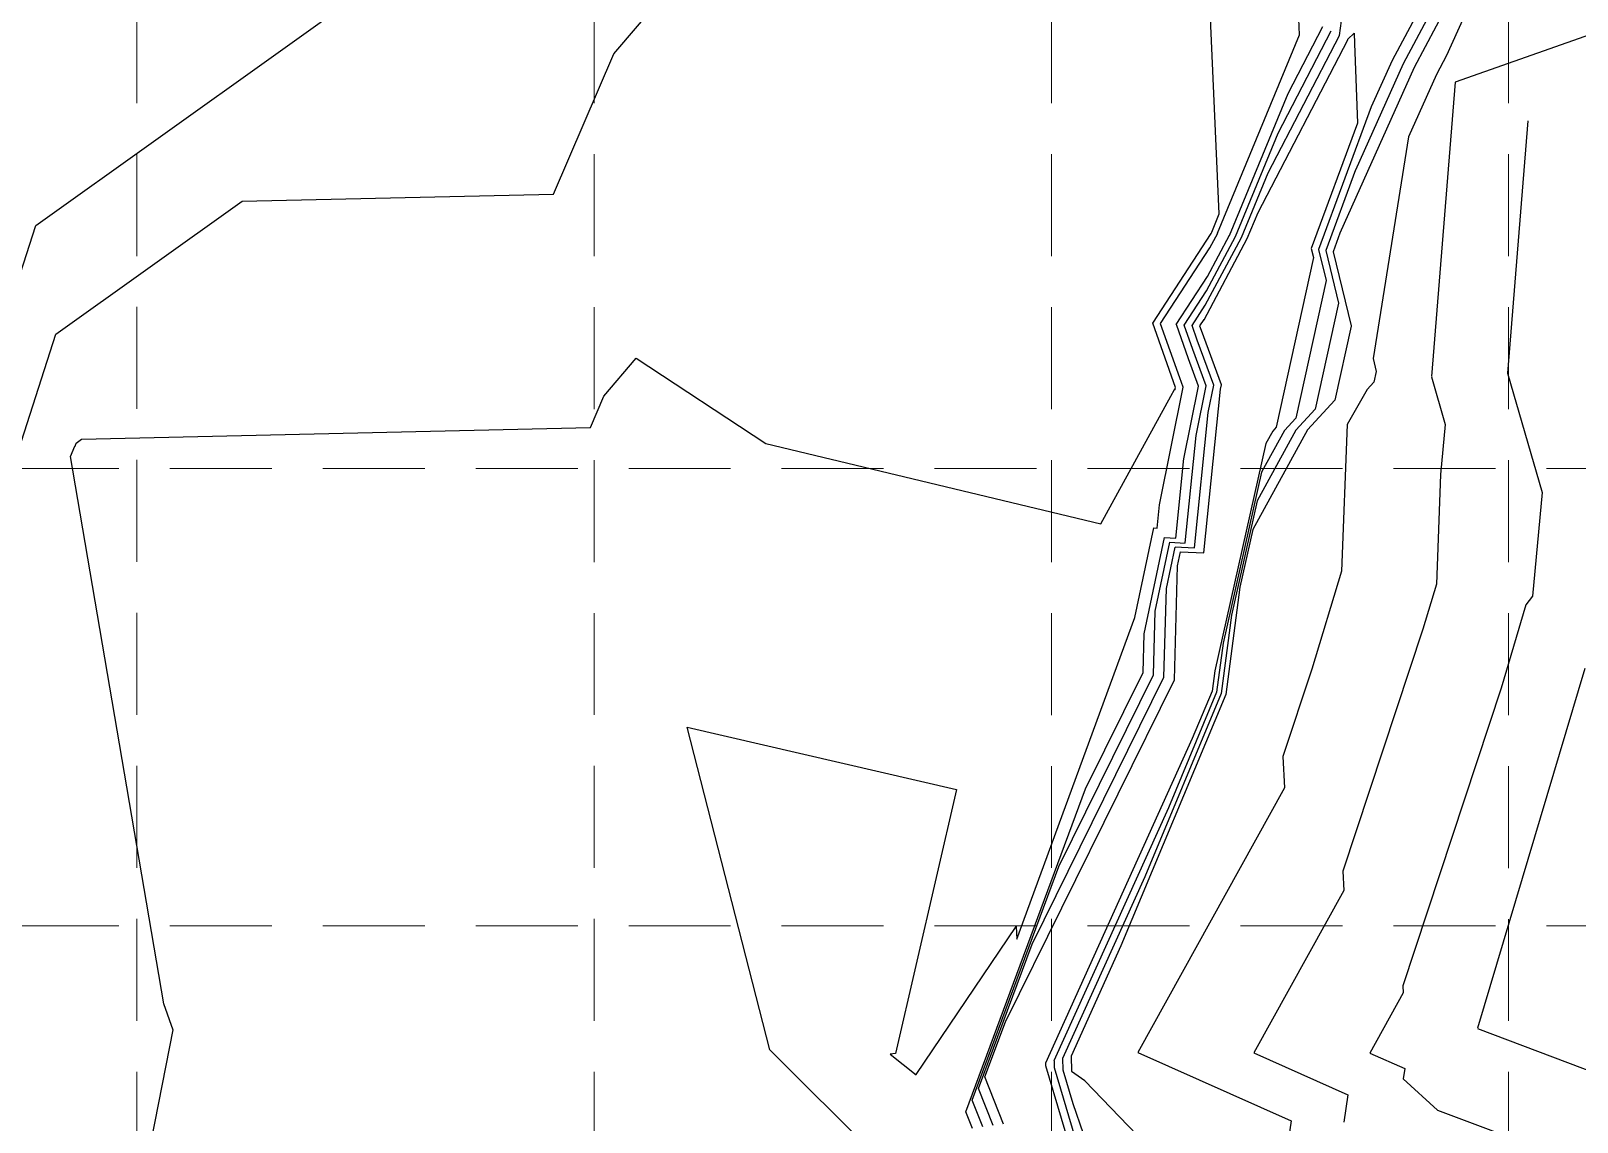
# Model space of a CAD drawing. Header units: feet. Extents: x 10084 to 13321, y 3329 to 8503.
# Drawn here: x 11764.7 to 12037.7, y 6607.9 to 6800.5 of the extents above; entities that cross this region are included whole.
import ezdxf

# ---------------------------------------------------------------- set-up
doc = ezdxf.new("R2010")
doc.units = ezdxf.units.FT
doc.header["$LTSCALE"] = 40
doc.header["$MEASUREMENT"] = 0
doc.linetypes.add('DASHED', pattern=[0.75, 0.5, -0.25])
doc.linetypes.add('HIDDEN', pattern=[0.375, 0.25, -0.125])
doc.layers.add('CONT-L', color=55, linetype='Continuous')
doc.layers.add('GRID', color=254, linetype='DASHED')

msp = doc.modelspace()

# ---------------------------------------------------------------- linework, layer by layer
at = {"layer": 'CONT-L', "color": 5, "extrusion": (0.761297, -0.648403, 0)}
for points, elevation in [([(12869.15, 558), (12903.49, 558)], 4627.95), ([(12821.99, 557), (12830.78, 557)], 4665.79)]:
    msp.add_lwpolyline(points, dxfattribs=dict(at, elevation=elevation))
at = {"layer": 'CONT-L', "color": 5, "extrusion": (0.999028, 0.044075, 0)}
for points, elevation in [([(6233.84, 557), (6283.08, 557)], 12261.17), ([(6264.8, 556), (6269.07, 556)], 12276.7)]:
    msp.add_lwpolyline(points, dxfattribs=dict(at, elevation=elevation))
at = {"layer": 'CONT-L', "color": 5, "extrusion": (-0.5816, 0.813475, 0), "elevation": -1338.76}
msp.add_lwpolyline([(-13506.2, 559), (-13585.86, 559)], dxfattribs=at)
at = {"layer": 'CONT-L', "color": 5, "extrusion": (0.88237, -0.470557, 0)}
for points, elevation in [([(11665.98, 552), (11645, 552)], 7395.28), ([(11662.05, 553), (11645.38, 553)], 7397.29), ([(11658.12, 554), (11645.75, 554)], 7399.31)]:
    msp.add_lwpolyline(points, dxfattribs=dict(at, elevation=elevation))
at = {"layer": 'CONT-L', "color": 5, "extrusion": (0.912038, -0.410106, 0), "elevation": 8170.62}
msp.add_lwpolyline([(11145.25, 556), (11125.61, 556)], dxfattribs=at)
at = {"layer": 'CONT-L', "color": 5, "extrusion": (0.333162, -0.94287, 0), "elevation": -2400.12}
msp.add_lwpolyline([(13660.51, 557), (13592.3, 557)], dxfattribs=at)
at = {"layer": 'CONT-L', "color": 5}
for points, elevation in [([(11995.71, 6799.71), (11996.05, 6802.26)], 552), ([(11986.63, 6789.47), (11992.78, 6801.3)], 554), ([(11997.17, 6798.91), (11997.19, 6799.03)], 551), ([(11998.29, 6800.08), (11998.39, 6798.3)], 551), ([(11856.99, 6771.71), (11867.64, 6796.47)], 558), ([(11998.39, 6798.3), (11998.91, 6784.24)], 551), ([(12014.6, 6796.15), (12012.82, 6792.83)], 556), ([(12008.91, 6794.06), (11995.79, 6764.79)], 554), ([(12005, 6795.3), (12001.33, 6787.1)], 552), ([(12012.82, 6792.83), (12007.89, 6781.82)], 556), ([(12001.33, 6787.1), (11992.02, 6761.92)], 552), ([(11977.35, 6764.23), (11984.87, 6782.47)], 553), ([(11978.4, 6764.05), (11983.1, 6775.46)], 552), ([(11769.13, 6746.96), (11802.01, 6770.46)], 558), ([(11753.56, 6729.02), (11765.58, 6766.17)], 559), ([(11979.44, 6763.86), (11981.34, 6768.46)], 551), ([(11971.81, 6749.53), (11979.44, 6763.86)], 551), ([(11972.02, 6752.07), (11978.4, 6764.05)], 552), ([(11992.02, 6761.92), (11993.34, 6756.47)], 552), ([(11993.34, 6756.47), (11988, 6732.12)], 552), ([(11995.56, 6752.44), (11991.45, 6733.72)], 553), ([(11967.52, 6739.24), (11964.14, 6748.82)], 556), ([(11969.06, 6742.59), (11966.92, 6748.66)], 554), ([(11970.6, 6745.94), (11969.69, 6748.5)], 552), ([(11974.88, 6738.04), (11971.36, 6747.61)], 551), ([(11997.77, 6748.41), (11994.9, 6735.31)], 554), ([(11972.17, 6737.88), (11969.83, 6744.26)], 553), ([(11871.56, 6742.73), (11894.46, 6727.7)], 557), ([(11970.81, 6737.8), (11969.06, 6742.59)], 554), ([(12002.21, 6740.36), (12001.8, 6738.5)], 556), ([(11953.56, 6713.48), (11965.96, 6736.05)], 557), ([(11963.93, 6716.83), (11968.1, 6737.64)], 556), ([(11966.58, 6737.15), (11966.66, 6737.27)], 557), ([(11966.67, 6737.16), (11966.75, 6737.56)], 557), ([(11966.75, 6737.56), (11966.75, 6737.56)], 557), ([(11991.45, 6733.72), (11988.02, 6730.02)], 553), ([(11772.69, 6727.75), (11773.64, 6728.43)], 557), ([(11968.48, 6710.11), (11970.4, 6729.08)], 553), ([(11771.72, 6725.36), (11772.5, 6727.2)], 557), ([(11894.46, 6727.7), (11953.56, 6713.48)], 557), ([(11965.17, 6702.08), (11966.72, 6709.4)], 552), ([(11964.73, 6686.4), (11965.17, 6702.08)], 552), ([(11978.12, 6702.32), (11975.64, 6683.36)], 554), ([(12028.63, 6699.19), (12024.25, 6684.49)], 558), ([(11938.76, 6640.18), (11959.59, 6696.98)], 556), ([(11975.16, 6692.45), (11974.03, 6683.75)], 552), ([(11936.73, 6625.61), (11966.58, 6685.98)], 551), ([(11941.45, 6639.32), (11964.73, 6686.4)], 552), ([(11974.03, 6683.75), (11965.53, 6663.37)], 552), ([(11969.73, 6675.58), (11943.81, 6618.29)], 551), ([(11928.11, 6666.58), (11917.36, 6619.99)], 556), ([(11996.47, 6648.79), (11980.59, 6620.11)], 557), ([(11938.63, 6642.42), (11938.76, 6640.18)], 556), ([(11957.14, 6638.97), (11948.34, 6619.54)], 554), ([(12006.97, 6630.71), (12001.07, 6620.06)], 558), ([(11933.12, 6615.85), (11936.73, 6625.61)], 551), ([(11917.36, 6619.99), (11916.4, 6619.9)], 556), ([(11916.4, 6619.9), (11920.99, 6616.25)], 556), ([(12001.07, 6620.06), (12007.24, 6617.32)], 558), ([(11934.59, 6607.27), (11932, 6613.8)], 552), ([(11948.66, 6611.16), (11954.12, 6595.26)], 553)]:
    msp.add_lwpolyline(points, dxfattribs=dict(at, elevation=elevation))
at = {"layer": 'CONT-L', "color": 5, "extrusion": (0.924558, -0.381041, 0)}
for points, elevation in [([(10817.11, 556), (10854.98, 556)], 8493.19), ([(10817.56, 554), (10844.66, 554)], 8495.27), ([(10816.89, 557), (10820.36, 557)], 8492.16)]:
    msp.add_lwpolyline(points, dxfattribs=dict(at, elevation=elevation))
at = {"layer": 'CONT-L', "color": 5, "extrusion": (0.887206, -0.461373, 0)}
for points, elevation in [([(11532.89, 551), (11567.21, 551)], 7507.14), ([(11539.91, 552), (11567.24, 552)], 7505.47), ([(11546.94, 553), (11567.27, 553)], 7503.8)]:
    msp.add_lwpolyline(points, dxfattribs=dict(at, elevation=elevation))
at = {"layer": 'CONT-L', "color": 5, "extrusion": (-0.691479, 0.722397, 0), "elevation": -3384.21}
msp.add_lwpolyline([(-13368.12, 551), (-13369.64, 551)], dxfattribs=at)
at = {"layer": 'CONT-L', "color": 5, "extrusion": (0.912553, -0.408958, 0), "elevation": 8178.25}
msp.add_lwpolyline([(11110.85, 553), (11090.31, 553)], dxfattribs=at)
at = {"layer": 'CONT-L', "color": 5, "extrusion": (0.996738, -0.080706, 0)}
for points, elevation in [([(7739.06, 557), (7686.92, 557)], 11428.83), ([(7733.33, 558), (7688.64, 558)], 11442.17)]:
    msp.add_lwpolyline(points, dxfattribs=dict(at, elevation=elevation))
at = {"layer": 'CONT-L', "color": 5, "extrusion": (0.937952, -0.346765, 0)}
for points, elevation in [([(10524.1, 551), (10500.51, 551)], 8901.86), ([(10516.2, 553), (10501.03, 553)], 8904.41), ([(10504.77, 554), (10501.29, 554)], 8905.68)]:
    msp.add_lwpolyline(points, dxfattribs=dict(at, elevation=elevation))
at = {"layer": 'CONT-L', "color": 5, "extrusion": (0.987488, -0.157694, 0), "elevation": 10788.2}
msp.add_lwpolyline([(8590.53, 556), (8550.9, 556)], dxfattribs=at)
at = {"layer": 'CONT-L', "color": 5, "extrusion": (0.022646, -0.999744, 0)}
for points, elevation in [([(11952.3, 558), (12007.3, 558)], -6501.46), ([(11923, 557), (12012.85, 557)], -6460.09)]:
    msp.add_lwpolyline(points, dxfattribs=dict(at, elevation=elevation))
at = {"layer": 'CONT-L', "color": 5, "extrusion": (0.838536, -0.544846, 0)}
for points, elevation in [([(12177.06, 557), (12195.95, 557)], 6354.08), ([(12177.75, 556), (12193.71, 556)], 6355.29), ([(12179.13, 554), (12189.24, 554)], 6357.7), ([(12179.81, 553), (12187, 553)], 6358.91), ([(12180.5, 552), (12184.76, 552)], 6360.12), ([(12181.19, 551), (12182.52, 551)], 6361.33)]:
    msp.add_lwpolyline(points, dxfattribs=dict(at, elevation=elevation))
at = {"layer": 'CONT-L', "color": 5, "extrusion": (0.882513, -0.470288, 0)}
for points, elevation in [([(11591.42, 553), (11602.33, 553)], 7389.03), ([(11593.75, 554), (11602, 554)], 7388.02), ([(11598.42, 556), (11601.35, 556)], 7386), ([(11600.76, 557), (11601.02, 557)], 7384.99)]:
    msp.add_lwpolyline(points, dxfattribs=dict(at, elevation=elevation))
at = {"layer": 'CONT-L', "color": 5, "extrusion": (0.971661, 0.23638, 0)}
for points, elevation in [([(3736.11, 551), (3734.44, 551)], 13249.35), ([(3735.12, 553), (3725.57, 553)], 13251.75), ([(3734.63, 554), (3721.14, 554)], 13252.96), ([(3714.65, 556), (3712.27, 556)], 13255.36)]:
    msp.add_lwpolyline(points, dxfattribs=dict(at, elevation=elevation))
at = {"layer": 'CONT-L', "color": 5, "extrusion": (0.976725, -0.214496, 0), "elevation": 10261.93}
msp.add_lwpolyline([(9175.19, 551), (9144.51, 551)], dxfattribs=at)
at = {"layer": 'CONT-L', "color": 5, "extrusion": (0.95149, -0.30768, 0)}
for points, elevation in [([(10020.98, 558), (10040.78, 558)], 9122.31), ([(10023.03, 557), (10023.6, 557)], 9131.6)]:
    msp.add_lwpolyline(points, dxfattribs=dict(at, elevation=elevation))
at = {"layer": 'CONT-L', "color": 5, "extrusion": (0.943161, 0.332336, 0)}
for points, elevation in [([(2377.62, 557), (2389.65, 557)], 13525.71), ([(2382.92, 553), (2387.49, 553)], 13530.84), ([(2385.57, 551), (2386.41, 551)], 13533.4)]:
    msp.add_lwpolyline(points, dxfattribs=dict(at, elevation=elevation))
at = {"layer": 'CONT-L', "color": 5, "extrusion": (0.938868, 0.344276, 0)}
for points, elevation in [([(2203.85, 552), (2212.36, 552)], 13561.28), ([(2205.42, 556), (2207.13, 556)], 13556.08)]:
    msp.add_lwpolyline(points, dxfattribs=dict(at, elevation=elevation))
at = {"layer": 'CONT-L', "color": 5, "extrusion": (0.960651, 0.277759, 0)}
for points, elevation in [([(3137.85, 557), (3129.05, 557)], 13411.22), ([(3134.74, 558), (3112.77, 558)], 13424.31)]:
    msp.add_lwpolyline(points, dxfattribs=dict(at, elevation=elevation))
at = {"layer": 'CONT-L', "color": 5, "extrusion": (0.918701, -0.394955, 0), "elevation": 8240.75}
msp.add_lwpolyline([(10868.82, 557), (10874.88, 557)], dxfattribs=at)
at = {"layer": 'CONT-L', "color": 5, "extrusion": (0.875983, -0.482342, 0), "elevation": 7232.91}
msp.add_lwpolyline([(11672.35, 557), (11673.65, 557)], dxfattribs=at)
at = {"layer": 'CONT-L', "color": 5, "extrusion": (0.930143, -0.367199, 0), "elevation": 8656.75}
msp.add_lwpolyline([(10660.66, 557), (10660.62, 557)], dxfattribs=at)
at = {"layer": 'CONT-L', "color": 5, "extrusion": (0.998247, 0.059186, 0), "elevation": 12344.43}
msp.add_lwpolyline([(6017.21, 557), (6017.09, 557)], dxfattribs=at)
at = {"layer": 'CONT-L', "color": 5, "extrusion": (0.980443, -0.196801, 0)}
for points, elevation in [([(8948.84, 554), (8961.9, 554)], 10410.7), ([(8953.27, 553), (8962.24, 553)], 10412.01), ([(8957.7, 552), (8962.59, 552)], 10413.32), ([(8962.13, 551), (8962.93, 551)], 10414.64)]:
    msp.add_lwpolyline(points, dxfattribs=dict(at, elevation=elevation))
at = {"layer": 'CONT-L', "color": 5, "extrusion": (0.994917, -0.100696, 0)}
for points, elevation in [([(7879.76, 551), (7908.81, 551)], 11235.44), ([(7880.47, 552), (7904.53, 552)], 11233.7), ([(7881.89, 554), (7895.97, 554)], 11230.23), ([(7883.3, 556), (7887.41, 556)], 11226.76)]:
    msp.add_lwpolyline(points, dxfattribs=dict(at, elevation=elevation))
at = {"layer": 'CONT-L', "color": 5, "extrusion": (0.867526, -0.497391, 0), "elevation": 7059.8}
msp.add_lwpolyline([(11813.68, 556), (11806.58, 556)], dxfattribs=at)
at = {"layer": 'CONT-L', "color": 5, "extrusion": (0.733492, -0.679698, 0)}
for points, elevation in [([(13100.24, 556), (13098.45, 556)], 4223.08), ([(13093.21, 554), (13086.09, 554)], 4220.18), ([(13082.66, 551), (13081.77, 551)], 4215.84), ([(13086.18, 552), (13083.21, 552)], 4217.29)]:
    msp.add_lwpolyline(points, dxfattribs=dict(at, elevation=elevation))
at = {"layer": 'CONT-L', "color": 5, "extrusion": (0.999259, -0.038498, 0)}
for points, elevation in [([(7187.91, 556), (7161.96, 556)], 11729.02), ([(7179.74, 557), (7160.32, 557)], 11745.87)]:
    msp.add_lwpolyline(points, dxfattribs=dict(at, elevation=elevation))
at = {"layer": 'CONT-L', "color": 5, "extrusion": (0.995766, -0.091926, 0)}
for points, elevation in [([(7806.93, 557), (7798.12, 557)], 11344.75), ([(7796.55, 558), (7778.2, 558)], 11362.88)]:
    msp.add_lwpolyline(points, dxfattribs=dict(at, elevation=elevation))
at = {"layer": 'CONT-L', "color": 5, "extrusion": (0.876726, -0.480991, 0)}
for points, elevation in [([(11667.56, 554), (11647.49, 554)], 7274.88), ([(11666.51, 553), (11652.3, 553)], 7273.13), ([(11665.47, 552), (11657.1, 552)], 7271.37), ([(11664.42, 551), (11661.91, 551)], 7269.62)]:
    msp.add_lwpolyline(points, dxfattribs=dict(at, elevation=elevation))
at = {"layer": 'CONT-L', "color": 5, "extrusion": (0.985832, 0.167737, 0), "elevation": 12733.03}
msp.add_lwpolyline([(4557.51, 557), (4655.53, 557)], dxfattribs=at)
at = {"layer": 'CONT-L', "color": 5, "extrusion": (-0.045969, -0.998943, 0), "elevation": -7261.26}
msp.add_lwpolyline([(11450.81, 557), (11450.82, 557)], dxfattribs=at)
at = {"layer": 'CONT-L', "color": 5, "extrusion": (0.975535, -0.219844, 0)}
for points, elevation in [([(9197.41, 551), (9156.25, 551)], 10210.54), ([(9192.31, 552), (9161.39, 552)], 10210.9), ([(9187.21, 553), (9166.52, 553)], 10211.25), ([(9182.1, 554), (9171.66, 554)], 10211.61)]:
    msp.add_lwpolyline(points, dxfattribs=dict(at, elevation=elevation))
at = {"layer": 'CONT-L', "color": 5, "extrusion": (0.978345, -0.206981, 0)}
for points, elevation in [([(9027.37, 556), (9043.5, 556)], 10314.46), ([(9024.86, 554), (9042.25, 554)], 10316.66), ([(9029.18, 553), (9041.62, 553)], 10317.76), ([(9037.84, 551), (9040.36, 551)], 10319.96)]:
    msp.add_lwpolyline(points, dxfattribs=dict(at, elevation=elevation))
at = {"layer": 'CONT-L', "color": 5, "extrusion": (-0.050881, -0.998705, 0)}
for points, elevation in [([(11605.88, 556), (11606.46, 556)], -7312.76), ([(11607.86, 554), (11609.86, 554)], -7311.18), ([(11608.85, 553), (11611.56, 553)], -7310.38), ([(11609.84, 552), (11613.26, 552)], -7309.59), ([(11610.83, 551), (11614.96, 551)], -7308.8)]:
    msp.add_lwpolyline(points, dxfattribs=dict(at, elevation=elevation))
at = {"layer": 'CONT-L', "color": 5, "extrusion": (0.999612, -0.027867, 0)}
for points, elevation in [([(7016.85, 551), (7036.97, 551)], 11775.62), ([(7017.59, 553), (7028.85, 553)], 11771.9), ([(7017.96, 554), (7024.8, 554)], 11770.04)]:
    msp.add_lwpolyline(points, dxfattribs=dict(at, elevation=elevation))
at = {"layer": 'CONT-L', "color": 5, "extrusion": (0.957185, -0.289478, 0)}
for points, elevation in [([(9890.62, 556), (9872.6, 556)], 9541.45), ([(9893.29, 557), (9885.01, 557)], 9558.16)]:
    msp.add_lwpolyline(points, dxfattribs=dict(at, elevation=elevation))
at = {"layer": 'CONT-L', "color": 5, "extrusion": (0.796791, -0.604254, 0), "elevation": 5536.29}
msp.add_lwpolyline([(12608.13, 558), (12606.21, 558)], dxfattribs=at)
at = {"layer": 'CONT-L', "color": 5, "extrusion": (0.991582, -0.129478, 0)}
for points, elevation in [([(8191.72, 553), (8177.77, 553)], 11008.66), ([(8181.55, 551), (8177.95, 551)], 11007.01)]:
    msp.add_lwpolyline(points, dxfattribs=dict(at, elevation=elevation))
at = {"layer": 'CONT-L', "color": 5, "extrusion": (0.949609, -0.313436, 0)}
for points, elevation in [([(10122.03, 557), (10077.05, 557)], 9306.79), ([(10109.2, 556), (10092.93, 556)], 9290.4), ([(10116.49, 558), (10061.17, 558)], 9323.18)]:
    msp.add_lwpolyline(points, dxfattribs=dict(at, elevation=elevation))
at = {"layer": 'CONT-L', "color": 5, "extrusion": (0.896383, -0.443281, 0)}
for points, elevation in [([(11259.15, 553), (11296.86, 553)], 7759.19), ([(11273.53, 554), (11296.42, 554)], 7757.35)]:
    msp.add_lwpolyline(points, dxfattribs=dict(at, elevation=elevation))
at = {"layer": 'CONT-L', "color": 5, "extrusion": (0.958468, -0.285198, 0), "elevation": 9631.6}
msp.add_lwpolyline([(9843.72, 559), (9777.42, 559)], dxfattribs=at)
at = {"layer": 'CONT-L', "color": 5, "extrusion": (0.923044, -0.384695, 0)}
for points, elevation in [([(10776.01, 554), (10727.91, 554)], 8482.98), ([(10775.87, 553), (10740.79, 553)], 8482.16), ([(10775.61, 551), (10766.54, 551)], 8480.53)]:
    msp.add_lwpolyline(points, dxfattribs=dict(at, elevation=elevation))
at = {"layer": 'CONT-L', "color": 5, "extrusion": (0.968731, 0.248113, 0), "elevation": 13165.86}
msp.add_lwpolyline([(3462.26, 556), (3521.09, 556)], dxfattribs=at)
at = {"layer": 'CONT-L', "color": 5, "extrusion": (-0.225883, -0.974154, 0), "elevation": -9188.64}
msp.add_lwpolyline([(10065.14, 556), (10113.96, 556)], dxfattribs=at)
at = {"layer": 'CONT-L', "color": 5, "extrusion": (0.999035, 0.043921, 0)}
for points, elevation in [([(6139.53, 556), (6134, 556)], 12267.23), ([(6118.87, 557), (6115.48, 557)], 12276.92), ([(6098.21, 558), (6096.95, 558)], 12286.61)]:
    msp.add_lwpolyline(points, dxfattribs=dict(at, elevation=elevation))
at = {"layer": 'CONT-L', "color": 5, "extrusion": (0.937788, -0.347208, 0)}
for points, elevation in [([(10340.61, 554), (10401.41, 554)], 8892.67), ([(10342.92, 553), (10386.92, 553)], 8893), ([(10345.23, 552), (10372.44, 552)], 8893.33)]:
    msp.add_lwpolyline(points, dxfattribs=dict(at, elevation=elevation))
at = {"layer": 'CONT-L', "color": 5, "extrusion": (0.87477, -0.484538, 0), "elevation": 7254.63}
msp.add_lwpolyline([(11639.64, 556), (11586.23, 556)], dxfattribs=at)
at = {"layer": 'CONT-L', "color": 5, "extrusion": (0.911041, -0.412317, 0)}
for points, elevation in [([(11004.2, 552), (10955.17, 552)], 8153.66), ([(10991.35, 553), (10956.17, 553)], 8154.87)]:
    msp.add_lwpolyline(points, dxfattribs=dict(at, elevation=elevation))
at = {"layer": 'CONT-L', "color": 5, "extrusion": (0.829269, -0.55885, 0), "elevation": 6188.21}
msp.add_lwpolyline([(12148.7, 556), (12180.25, 556)], dxfattribs=at)
at = {"layer": 'CONT-L', "color": 5, "extrusion": (0.941755, 0.336298, 0), "elevation": 13330.8}
msp.add_lwpolyline([(2273.43, 557), (2278.31, 557)], dxfattribs=at)
at = {"layer": 'CONT-L', "color": 5, "extrusion": (0.981336, -0.192301, 0), "elevation": 10295.93}
msp.add_lwpolyline([(8674.62, 557), (8767.71, 557)], dxfattribs=at)
at = {"layer": 'CONT-L', "color": 5, "extrusion": (-0.353422, -0.935464, 0)}
for points, elevation in [([(8903.15, 559), (8925.77, 559)], -10445.07), ([(8901.63, 558), (8921.55, 558)], -10429.08)]:
    msp.add_lwpolyline(points, dxfattribs=dict(at, elevation=elevation))
at = {"layer": 'CONT-L', "color": 5, "extrusion": (-0.705765, -0.708446, 0), "elevation": -13085.53}
msp.add_lwpolyline([(3806.7, 556), (3754.47, 556)], dxfattribs=at)
at = {"layer": 'CONT-L', "color": 5, "extrusion": (0.999582, 0.028922, 0)}
for points, elevation in [([(6270.46, 552), (6269.24, 552)], 12131.75), ([(6270.83, 553), (6268.81, 553)], 12133.27), ([(6271.2, 554), (6268.52, 554)], 12134.8), ([(6270.09, 551), (6269.68, 551)], 12130.22)]:
    msp.add_lwpolyline(points, dxfattribs=dict(at, elevation=elevation))
at = {"layer": 'CONT-L', "color": 5, "extrusion": (-0.406708, -0.913558, 0)}
for points, elevation in [([(8233.77, 556), (8263.41, 556)], -10912.17), ([(8252.51, 557), (8270.7, 557)], -10920.46)]:
    msp.add_lwpolyline(points, dxfattribs=dict(at, elevation=elevation))
at = {"layer": 'CONT-L', "color": 5, "extrusion": (0.92989, 0.367837, 0)}
for points, elevation in [([(1753.6, 551), (1762.57, 551)], 13530.05), ([(1754.49, 553), (1759.57, 553)], 13526.47), ([(1754.93, 554), (1758.08, 554)], 13524.68)]:
    msp.add_lwpolyline(points, dxfattribs=dict(at, elevation=elevation))
at = {"layer": 'CONT-L', "color": 5, "extrusion": (0.958444, 0.285282, 0)}
for points, elevation in [([(2935.51, 551), (2916.13, 551)], 13335.44), ([(2934.7, 552), (2921.91, 552)], 13336.8), ([(2933.88, 553), (2927.68, 553)], 13338.16)]:
    msp.add_lwpolyline(points, dxfattribs=dict(at, elevation=elevation))
at = {"layer": 'CONT-L', "color": 5, "extrusion": (-0.582889, -0.812552, 0), "elevation": -12341.15}
msp.add_lwpolyline([(5851.81, 554), (5854.67, 554)], dxfattribs=at)
at = {"layer": 'CONT-L', "color": 5, "extrusion": (0.988837, -0.149002, 0)}
for points, elevation in [([(8332.55, 558), (8330.74, 558)], 10887.21), ([(8326.5, 557), (8321.62, 557)], 10877.97), ([(8320.45, 556), (8312.5, 556)], 10868.74)]:
    msp.add_lwpolyline(points, dxfattribs=dict(at, elevation=elevation))
at = {"layer": 'CONT-L', "color": 5, "extrusion": (0.721125, 0.692805, 0), "elevation": 13201.02}
msp.add_lwpolyline([(-3509.16, 554), (-3531.33, 554)], dxfattribs=at)
at = {"layer": 'CONT-L', "color": 5, "extrusion": (-0.674558, -0.738222, 0), "elevation": -12983.13}
msp.add_lwpolyline([(4401.25, 558), (4409.44, 558)], dxfattribs=at)
at = {"layer": 'GRID', "color": 252, "linetype": 'HIDDEN', "lineweight": 0, "ltscale": 1.8}
for p, q in [((11783.43, 3736.77), (11783.43, 8418.16)), ((11864.14, 3736.75), (11864.14, 8418.16)), ((11944.85, 3736.74), (11944.85, 8418.16)), ((12025.56, 3736.73), (12025.56, 8418.16)), ((10169.24, 6723.26), (13236.21, 6723.26)), ((10169.24, 6642.55), (13236.21, 6642.55))]:
    msp.add_line(p, q, dxfattribs=at)

doc.saveas('drawing.dxf')
